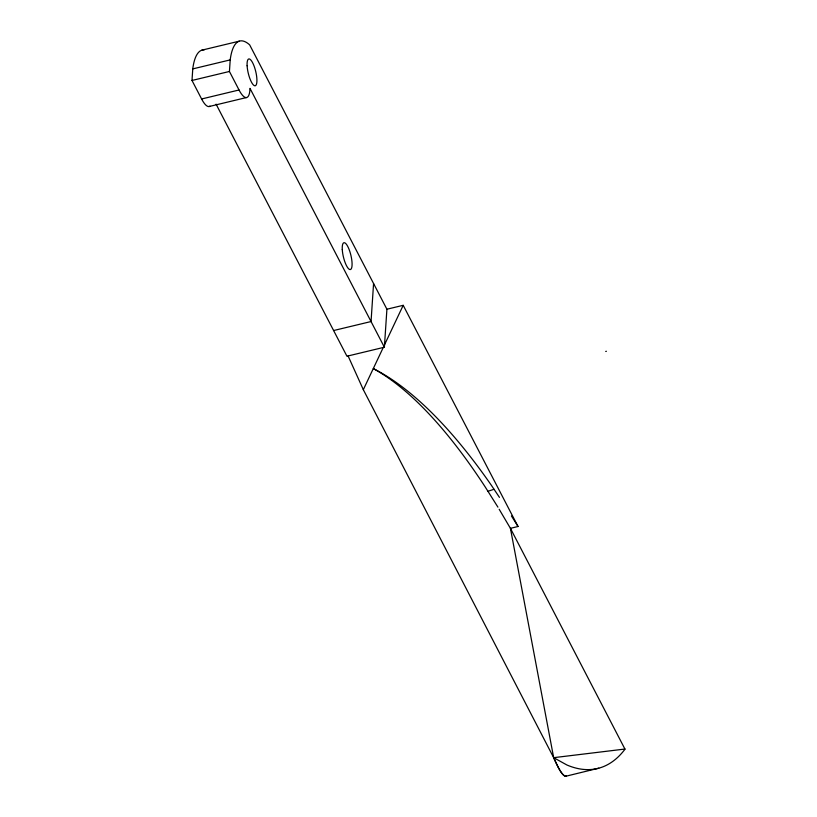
<?xml version="1.0" encoding="UTF-8"?>
<svg xmlns="http://www.w3.org/2000/svg" width="817" height="817" viewBox="0 0 817 817"><rect width="100%" height="100%" fill="white"/><g stroke="black" fill="none" stroke-linecap="round" stroke-linejoin="round"><path stroke-width="1.23" d="M210 106.149A27.196 7.557 76.5 0 1 201.615 98.98L191.995 80.464L192.781 68.72A83.906 23.325 76.5 0 1 204.219 49.847M384.378 347.225L250.002 88.379A27.196 7.557 76.5 0 1 239.044 89.982L229.434 71.467L230.22 59.723A83.906 23.325 76.5 0 1 249.665 44.874L386.911 309.224L384.378 347.225L346.949 356.222L216.086 104.168M373.573 283.54L371.051 321.541L333.612 330.538M499.177 509.267L510.421 528.333L624.995 749.189A196.386 89.441 75.8 0 1 566.906 764.988L553.671 757.676L363.32 389.678L348.083 355.946M363.32 389.678L383.255 347.491M384.541 344.774L403.2 305.313L518.029 526.495L510.421 528.333L553.671 757.676L558.256 767.388A195.927 17.617 77 0 0 566.365 776.109L598.8 768.184M487.953 491.303L494.03 489.271M201.881 50.154L239.31 41.156M192.761 68.894L230.2 59.896M191.995 80.464L229.434 71.467M201.615 98.98L239.044 89.982M209.04 106.547L246.468 97.55M386.911 309.224L403.2 305.313M605.714 351.443L606.398 351.279M625.005 749.036L553.671 757.676A195.906 17.739 77 0 0 566.344 775.956M499.453 497.369L491.589 485.625A570.726 198.102 74 0 0 373.287 368.579A569.745 186.909 74.8 0 1 485.339 487.146L497.931 507.153M511.452 515.987L518.029 526.495M342.272 249.522A13.807 3.84 76.5 0 0 350.166 269.579A13.807 3.84 76.5 0 0 349.043 249.297A13.807 3.84 76.5 0 0 342.272 249.522M247.112 65.748A13.807 3.84 76.5 0 0 255.016 85.805A13.807 3.84 76.5 0 0 253.883 65.523A13.807 3.84 76.5 0 0 247.112 65.748"/></g></svg>
